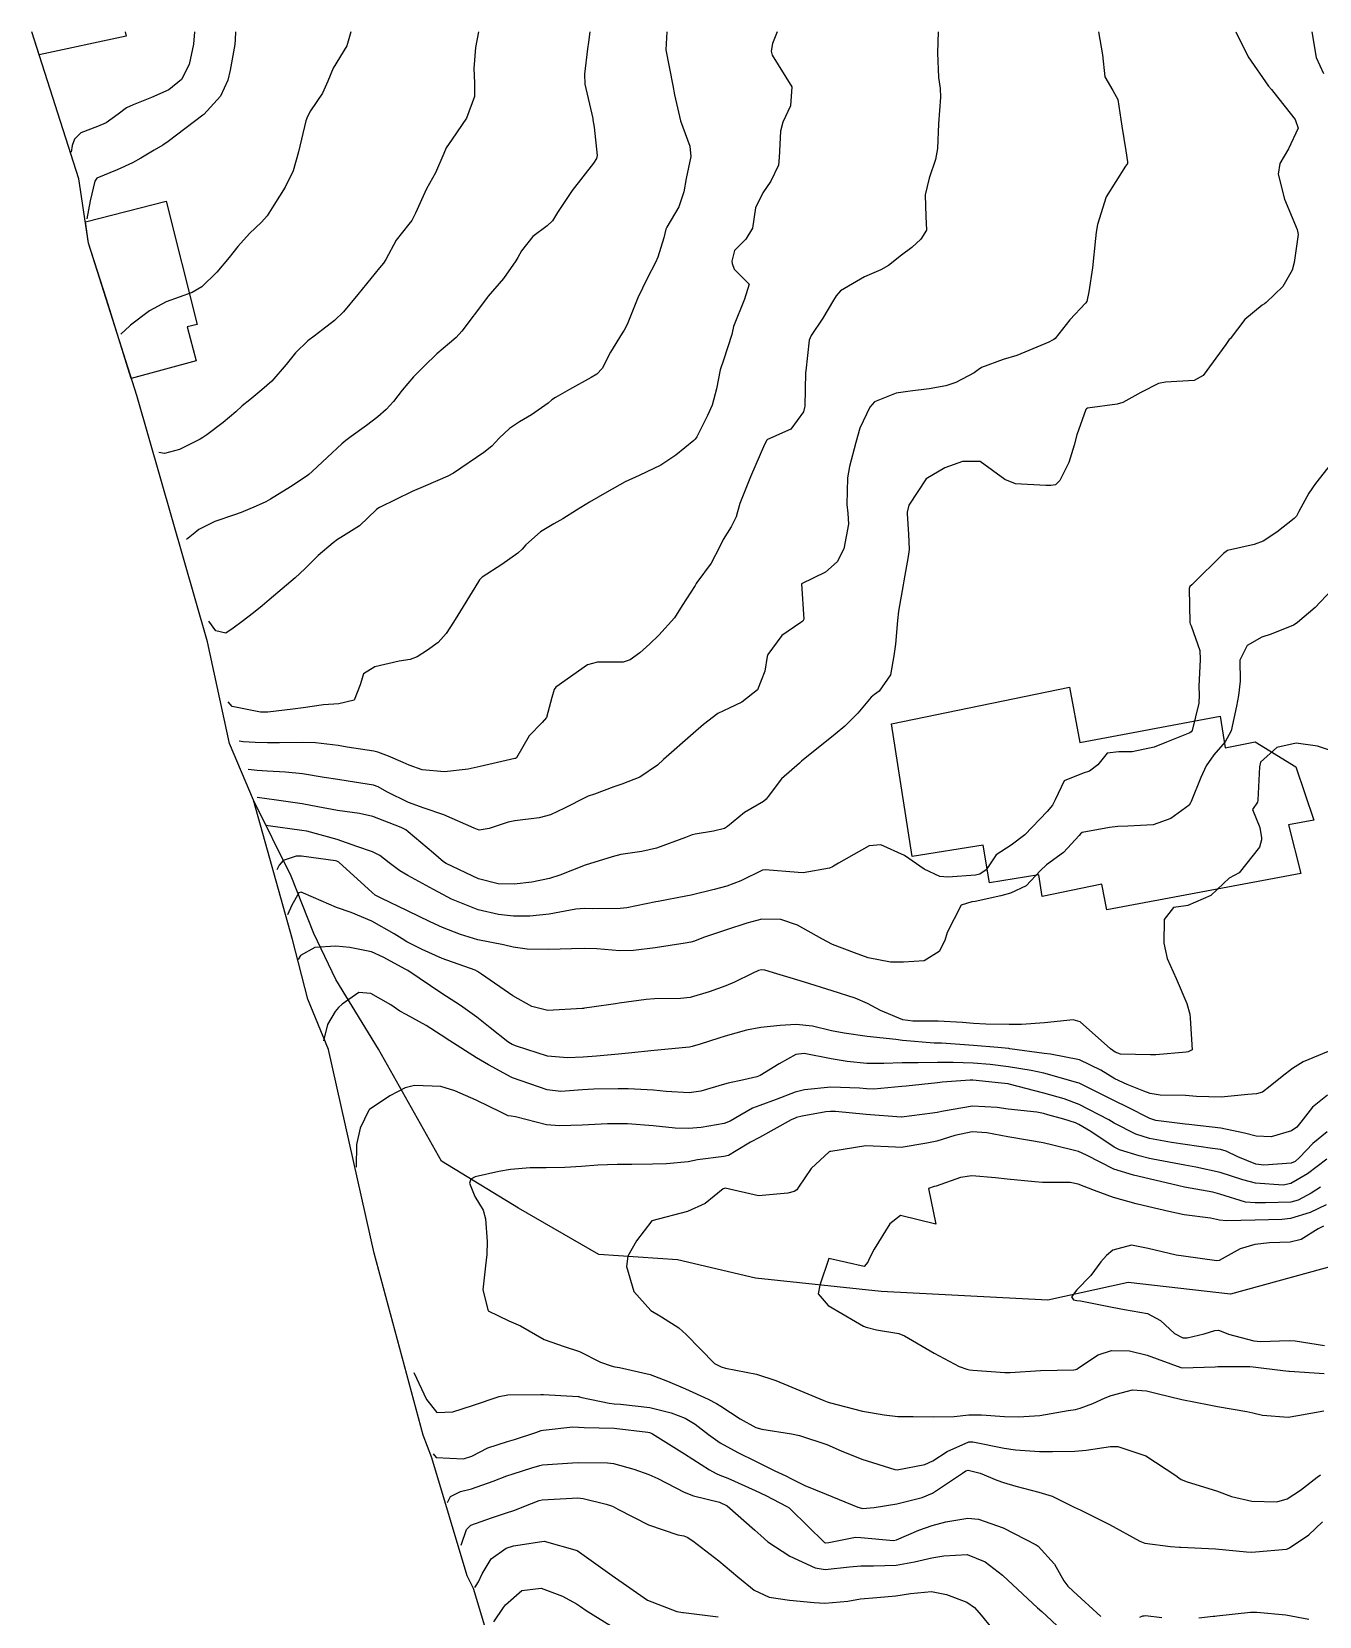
# Model space of a CAD drawing. Header units: metres. Extents: x 298520 to 308411, y 7433745 to 7450750.
# Drawn here: x 298520 to 298592.6, y 7450660.7 to 7450750 of the extents above; entities that cross this region are included whole.
import ezdxf

# ---------------------------------------------------------------- set-up
doc = ezdxf.new("R2010")
doc.units = ezdxf.units.M
doc.header["$LTSCALE"] = 10
for name, color, linetype in [('Area', 45, 'Continuous'), ('Curvas de Nivel 1m', 11, 'Continuous'), ('Curvas de Nivel 5m', 15, 'Continuous'), ('Edificações', 30, 'Continuous'), ('Hidrografia', 140, 'Continuous')]:
    doc.layers.add(name, color=color, linetype=linetype)

msp = doc.modelspace()

# ---------------------------------------------------------------- linework, layer by layer
at = {"layer": 'Area'}
msp.add_polyline3d([(298547.3, 7450654.275, 737.722), (298544.91, 7450662.225, 749.571), (298544.553, 7450662.939, 750.951), (298542.565, 7450669.585, 749.541), (298542.068, 7450670.862, 740.631), (298539.318, 7450681.123, 740.952), (298536.729, 7450692.598, 741.462), (298535.576, 7450695.427, 744.882), (298534.715, 7450698.8, 747.072), (298532.5, 7450706.646, 749.781), (298531.153, 7450709.833, 749.201), (298529.907, 7450715.576, 742.162), (298525.921, 7450729.45, 746.302), (298523.212, 7450738.041, 745.862), (298522.651, 7450741.664, 742.732), (298520.001, 7450749.95, 747.326)], dxfattribs=at)
at = {"layer": 'Curvas de Nivel 1m', "flags": 128}
for points, elevation in [([(298529.182, 7450749.95), (298529.116, 7450749.25), (298528.889, 7450748.11), (298528.453, 7450747.259), (298527.727, 7450746.679), (298526.765, 7450746.237), (298525.718, 7450745.834), (298525.345, 7450745.666), (298524.878, 7450745.298), (298524.198, 7450744.815), (298523.706, 7450744.616), (298522.769, 7450744.257), (298522.411, 7450743.898), (298522.292, 7450743.53), (298522.223, 7450743.16)], 744), ([(298531.495, 7450749.95), (298531.474, 7450749.515), (298531.446, 7450749.223), (298531.185, 7450747.782), (298531.058, 7450747.227), (298530.644, 7450746.311), (298529.713, 7450745.284), (298529.659, 7450745.241), (298527.698, 7450743.754), (298527.405, 7450743.564), (298526.9, 7450743.278), (298526.152, 7450742.819), (298525.682, 7450742.565), (298524.816, 7450742.159), (298523.669, 7450741.7), (298523.557, 7450741.529), (298523.291, 7450740.41), (298523.113, 7450739.41)], 743), ([(298537.989, 7450749.95), (298537.763, 7450749.15), (298537.004, 7450747.897), (298536.706, 7450747.16), (298536.396, 7450746.493), (298535.716, 7450745.483), (298535.548, 7450745.172), (298535.458, 7450744.921), (298535.039, 7450743.18), (298534.745, 7450742.116), (298534.286, 7450741.191), (298533.653, 7450740.174), (298533.281, 7450739.569), (298532.964, 7450739.207), (298532.278, 7450738.569), (298531.622, 7450737.848), (298531.348, 7450737.491), (298531.135, 7450737.225), (298530.439, 7450736.398), (298529.596, 7450735.569), (298529.042, 7450735.248), (298527.587, 7450734.725), (298526.638, 7450734.224), (298525.574, 7450733.415), (298525.53, 7450733.379), (298525.033, 7450732.9)], 742), ([(298545.199, 7450749.95), (298545.033, 7450749.061), (298544.933, 7450747.874), (298544.974, 7450747.061), (298544.967, 7450746.304), (298544.519, 7450745.068), (298543.701, 7450743.896), (298543.375, 7450743.404), (298543.238, 7450743.085), (298542.764, 7450742.002), (298542.264, 7450741.094), (298542.071, 7450740.684), (298541.649, 7450739.718), (298541.429, 7450739.318), (298541.258, 7450739.104), (298540.546, 7450738.194), (298539.973, 7450737.116), (298539.831, 7450736.897), (298539.608, 7450736.64), (298538.397, 7450735.138), (298537.583, 7450734.156), (298537.067, 7450733.666), (298536.412, 7450733.162), (298535.933, 7450732.801), (298535.563, 7450732.522), (298534.876, 7450731.857), (298534.346, 7450731.188), (298533.534, 7450730.26), (298532.974, 7450729.76), (298532.292, 7450729.212), (298531.876, 7450728.859), (298531.516, 7450728.532), (298530.806, 7450727.931), (298529.886, 7450727.236), (298529.658, 7450727.081), (298529.499, 7450726.987), (298528.339, 7450726.408), (298527.487, 7450726.188), (298527.163, 7450726.23)], 741), ([(298555.803, 7450749.95), (298555.763, 7450748.93), (298556.156, 7450746.926), (298556.251, 7450746.401), (298556.585, 7450744.921), (298557.103, 7450743.505), (298557.169, 7450742.915), (298556.905, 7450741.683), (298556.77, 7450740.919), (298556.493, 7450740.083), (298555.803, 7450738.928), (298555.753, 7450738.817), (298555.634, 7450738.339), (298555.307, 7450737.246), (298555.178, 7450736.937), (298554.694, 7450736.034), (298554.18, 7450734.951), (298553.578, 7450733.458), (298553.407, 7450733.129), (298553.289, 7450732.963), (298552.633, 7450731.893), (298552.173, 7450730.974), (298551.865, 7450730.652), (298551.538, 7450730.457), (298550.326, 7450729.794), (298549.526, 7450729.345), (298549.336, 7450729.2), (298549.117, 7450729.014), (298548.174, 7450728.362), (298547.507, 7450727.962), (298546.95, 7450727.587), (298546.363, 7450727.041), (298545.938, 7450726.595), (298545.485, 7450726.229), (298543.783, 7450725.075), (298543.471, 7450724.908), (298542.196, 7450724.363), (298541.462, 7450724.03), (298539.613, 7450723.128), (298539.509, 7450723.073), (298539.451, 7450723.022), (298538.478, 7450722.099), (298537.427, 7450721.439), (298537.25, 7450721.328), (298537.007, 7450721.154), (298536.15, 7450720.428), (298535.408, 7450719.69), (298534.856, 7450719.178), (298533.39, 7450717.931), (298532.995, 7450717.596), (298532.502, 7450717.209), (298531.87, 7450716.72), (298531.37, 7450716.344), (298530.945, 7450716.06), (298530.385, 7450716.178), (298529.993, 7450716.73)], 739), ([(298562.037, 7450749.95), (298561.767, 7450749.286), (298561.699, 7450748.861), (298561.759, 7450748.626), (298562.855, 7450746.849), (298562.791, 7450745.781), (298562.355, 7450744.854), (298562.221, 7450744.339), (298562.153, 7450742.855), (298562.105, 7450742.429), (298561.67, 7450741.523), (298561.229, 7450740.867), (298560.801, 7450740.02), (298560.643, 7450738.875), (298560.26, 7450738.255), (298559.624, 7450737.614), (298559.485, 7450737.021), (298559.488, 7450736.891), (298559.61, 7450736.572), (298560.45, 7450735.726), (298560.194, 7450734.881), (298559.577, 7450733.332), (298559.488, 7450732.977), (298559.469, 7450732.891), (298559.012, 7450731.434), (298558.826, 7450730.897), (298558.603, 7450729.828), (298558.368, 7450728.902), (298558.101, 7450728.317), (298557.496, 7450727.115), (298557.416, 7450726.989), (298557.335, 7450726.912), (298556.315, 7450726.092), (298555.479, 7450725.514), (298554.252, 7450724.948), (298553.469, 7450724.59), (298552.433, 7450724), (298551.457, 7450723.438), (298550.711, 7450722.991), (298549.946, 7450722.502), (298549.441, 7450722.223), (298548.68, 7450721.771), (298547.854, 7450721.026), (298547.653, 7450720.796), (298547.418, 7450720.565), (298546.517, 7450719.934), (298545.404, 7450719.205), (298545.244, 7450719.052), (298544.98, 7450718.638), (298544.031, 7450717.07), (298543.781, 7450716.67), (298543.367, 7450716.029), (298542.923, 7450715.521), (298542.32, 7450715.09), (298541.728, 7450714.718), (298541.348, 7450714.568), (298540.711, 7450714.474), (298539.343, 7450714.159), (298538.712, 7450713.763), (298538.517, 7450713.138), (298538.186, 7450712.276), (298537.317, 7450712.079), (298536.459, 7450712.015), (298535.313, 7450711.857), (298534.716, 7450711.775), (298533.309, 7450711.604), (298532.909, 7450711.604), (298531.314, 7450711.927), (298531.073, 7450712.18)], 738), ([(298571.107, 7450749.95), (298571.077, 7450748.75), (298571.129, 7450747.363), (298571.223, 7450746.748), (298571.244, 7450746.263), (298571.13, 7450744.749), (298571.07, 7450743.372), (298570.964, 7450742.751), (298570.605, 7450741.689), (298570.377, 7450740.759), (298570.419, 7450739.527), (298570.442, 7450738.758), (298570.134, 7450738.264), (298569.628, 7450737.798), (298569.038, 7450737.36), (298568.306, 7450736.783), (298567.873, 7450736.525), (298567.609, 7450736.417), (298566.948, 7450736.141), (298565.598, 7450735.354), (298565.351, 7450735.067), (298565.212, 7450734.824), (298564.608, 7450733.799), (298563.945, 7450732.836), (298563.833, 7450732.573), (298563.639, 7450730.839), (298563.63, 7450730.751), (298563.588, 7450728.839), (298563.582, 7450728.78), (298563.518, 7450728.526), (298562.805, 7450727.545), (298561.494, 7450726.963), (298561.438, 7450726.917), (298561.404, 7450726.861), (298561.323, 7450726.694), (298560.523, 7450724.874), (298559.936, 7450723.361), (298559.803, 7450722.885), (298559.723, 7450722.612), (298559.44, 7450722.041), (298558.995, 7450721.329), (298558.781, 7450720.896), (298558.317, 7450719.998), (298557.499, 7450718.909), (298557.463, 7450718.848), (298557.4, 7450718.749), (298556.682, 7450717.622), (298556.237, 7450716.927), (298555.363, 7450715.945), (298554.846, 7450715.458), (298554.297, 7450714.951), (298553.75, 7450714.555), (298553.347, 7450714.417), (298551.901, 7450714.42), (298551.346, 7450714.278), (298549.548, 7450713.007), (298549.461, 7450712.878), (298549.324, 7450712.422), (298549.018, 7450711.302), (298548.791, 7450711.015), (298548.053, 7450710.265), (298547.327, 7450709.03), (298547.306, 7450709.006), (298547.283, 7450708.996), (298547.244, 7450708.992), (298545.278, 7450708.541), (298544.612, 7450708.396), (298543.275, 7450708.239), (298542.022, 7450708.346), (298541.278, 7450708.618), (298540.945, 7450708.771), (298540.118, 7450709.117), (298539.517, 7450709.358), (298539.286, 7450709.409), (298537.783, 7450709.64), (298537.289, 7450709.722), (298535.998, 7450709.871), (298535.29, 7450709.892), (298533.978, 7450709.878), (298533.29, 7450709.87), (298532.606, 7450709.89), (298531.927, 7450709.94), (298531.703, 7450709.97)], 737), ([(298580.157, 7450749.95), (298580.369, 7450748.641), (298580.51, 7450747.408), (298580.955, 7450746.632), (298581.239, 7450746.138), (298581.459, 7450744.624), (298581.692, 7450743.243), (298581.784, 7450742.619), (298581.779, 7450742.522), (298581.68, 7450742.367), (298580.586, 7450740.636), (298580.089, 7450739.085), (298580.018, 7450738.644), (298579.978, 7450738.305), (298579.816, 7450736.647), (298579.599, 7450735.284), (298579.494, 7450734.751), (298579.423, 7450734.652), (298578.527, 7450733.712), (298577.699, 7450732.669), (298577.629, 7450732.603), (298577.562, 7450732.559), (298577.346, 7450732.458), (298575.553, 7450731.712), (298574.78, 7450731.478), (298573.546, 7450731.018), (298573.371, 7450730.896), (298573.138, 7450730.724), (298572.097, 7450730.175), (298571.536, 7450730.002), (298570.601, 7450729.822), (298569.532, 7450729.686), (298568.737, 7450729.571), (298567.526, 7450729.084), (298567.25, 7450728.794), (298566.693, 7450727.614), (298566.473, 7450726.805), (298566.113, 7450725.444), (298565.988, 7450724.812), (298565.958, 7450723.313), (298566.016, 7450722.812), (298566.055, 7450722.2), (298565.787, 7450720.815), (298565.415, 7450720.074), (298564.752, 7450719.484), (298563.403, 7450718.84), (298563.526, 7450716.838), (298563.479, 7450716.732), (298563.371, 7450716.663), (298562.298, 7450715.916), (298561.502, 7450714.859), (298561.464, 7450714.747), (298561.344, 7450713.922), (298560.915, 7450712.866), (298560.044, 7450712.158), (298559.317, 7450711.836), (298558.68, 7450711.529), (298557.885, 7450710.904), (298557.298, 7450710.402), (298555.626, 7450708.935), (298555.28, 7450708.619), (298554.286, 7450707.937), (298553.269, 7450707.543), (298552.831, 7450707.4), (298551.73, 7450706.975), (298551.378, 7450706.862), (298551.26, 7450706.816), (298550.05, 7450706.198), (298549.245, 7450705.818), (298548.61, 7450705.648), (298547.24, 7450705.484), (298546.869, 7450705.405), (298545.798, 7450705.052), (298545.232, 7450704.959), (298544.943, 7450705.063), (298543.244, 7450705.825), (298542.139, 7450706.202), (298541.254, 7450706.522), (298540.024, 7450707.119), (298539.535, 7450707.395), (298539.267, 7450707.492), (298537.846, 7450707.722), (298537.27, 7450707.808), (298536.501, 7450707.927), (298535.272, 7450708.126), (298534.312, 7450708.223), (298533.274, 7450708.27), (298532.722, 7450708.309), (298532.213, 7450708.38)], 736), ([(298592.168, 7450749.95), (298592.412, 7450748.493), (298592.839, 7450747.589)], 734), ([(298593.487, 7450725.902), (298592.389, 7450724.496), (298592.015, 7450723.951), (298591.449, 7450722.912), (298591.309, 7450722.648), (298591.176, 7450722.513), (298590.207, 7450721.75), (298589.43, 7450721.232), (298588.92, 7450721.043), (298587.424, 7450720.706), (298587.192, 7450720.553), (298585.405, 7450718.776), (298585.305, 7450718.68), (298585.256, 7450718.581), (298585.292, 7450716.663), (298585.319, 7450716.581), (298585.372, 7450716.477), (298585.868, 7450715.082), (298585.885, 7450714.572), (298585.81, 7450713.045), (298585.823, 7450712.575), (298585.796, 7450712.106), (298585.426, 7450710.579), (298585.382, 7450710.5), (298585.301, 7450710.433), (298583.979, 7450709.911), (298583.293, 7450709.625), (298582.049, 7450709.377), (298581.29, 7450709.375), (298580.642, 7450709.284), (298580.11, 7450708.642), (298579.65, 7450708.273), (298579.276, 7450708.173), (298578.205, 7450707.725), (298577.7, 7450706.666), (298577.554, 7450706.363), (298577.246, 7450706.006), (298575.999, 7450704.689), (298575.227, 7450704.103), (298574.375, 7450703.555), (298573.82, 7450702.714), (298573.459, 7450702.467), (298573.208, 7450702.414), (298571.653, 7450702.297), (298571.207, 7450702.344), (298570.323, 7450702.759), (298569.22, 7450703.524), (298567.884, 7450704.126), (298567.226, 7450704.08), (298565.486, 7450703.086), (298565.214, 7450702.923), (298565.147, 7450702.887), (298564.986, 7450702.822), (298563.501, 7450702.544), (298563.209, 7450702.56), (298561.353, 7450702.726), (298561.21, 7450702.695), (298559.976, 7450702.107), (298559.197, 7450701.803), (298558.478, 7450701.612), (298557.189, 7450701.299), (298556.874, 7450701.228), (298555.323, 7450700.938), (298555.183, 7450700.913), (298553.554, 7450700.582), (298553.179, 7450700.535), (298551.635, 7450700.518), (298551.178, 7450700.533), (298550.684, 7450700.494), (298549.175, 7450700.23), (298548.083, 7450700.112), (298547.174, 7450700.113), (298546.328, 7450700.196), (298545.177, 7450700.466), (298543.669, 7450701.075), (298543.187, 7450701.326), (298542.66, 7450701.616), (298541.206, 7450702.398), (298540.765, 7450702.663), (298540.165, 7450703.116), (298539.628, 7450703.534), (298539.219, 7450703.738), (298538.326, 7450704.035), (298537.226, 7450704.422), (298535.506, 7450704.891), (298535.231, 7450704.937), (298533.333, 7450705.198), (298533.233, 7450705.217), (298533.223, 7450705.22)], 734), ([(298593.285, 7450718.482), (298592.373, 7450717.51), (298591.375, 7450716.653), (298591.293, 7450716.592), (298591.15, 7450716.512), (298589.889, 7450716.004), (298589.366, 7450715.823), (298588.535, 7450715.364), (298588.11, 7450714.542), (298588.144, 7450713.351), (298588.049, 7450712.549), (298587.927, 7450711.947), (298587.637, 7450710.555), (298587.297, 7450709.926), (298586.657, 7450709.199), (298586.221, 7450708.571), (298585.916, 7450707.931), (298585.374, 7450706.579), (298585.337, 7450706.494), (298585.251, 7450706.354), (298584.228, 7450705.605), (298583.239, 7450705.247), (298581.794, 7450705.177), (298581.238, 7450705.166), (298580.769, 7450705.103), (298579.235, 7450704.822), (298579.138, 7450704.747), (298579.062, 7450704.652), (298578.18, 7450703.703), (298577.216, 7450703.009), (298576.876, 7450702.675), (298576.071, 7450701.816), (298575.194, 7450701.407), (298574.637, 7450701.26), (298573.186, 7450700.94), (298572.999, 7450700.909), (298572.402, 7450700.732), (298571.618, 7450699.194), (298571.482, 7450698.745), (298571.157, 7450698.115), (298570.324, 7450697.586), (298569.15, 7450697.507), (298568.418, 7450697.51), (298567.153, 7450697.766), (298566.396, 7450698.042), (298565.16, 7450698.519), (298564.548, 7450698.826), (298563.171, 7450699.61), (298562.24, 7450699.92), (298561.174, 7450699.938), (298560.329, 7450699.721), (298559.167, 7450699.334), (298558.831, 7450699.229), (298557.873, 7450698.903), (298557.37, 7450698.699), (298557.16, 7450698.64), (298556.838, 7450698.593), (298555.157, 7450698.332), (298553.937, 7450698.17), (298553.155, 7450698.163), (298551.869, 7450698.26), (298551.156, 7450698.284), (298550.434, 7450698.27), (298549.155, 7450698.224), (298547.935, 7450698.243), (298547.156, 7450698.367), (298546.604, 7450698.484), (298545.16, 7450698.782), (298544.184, 7450699.07), (298543.167, 7450699.474), (298542.469, 7450699.792), (298541.183, 7450700.416), (298539.7, 7450701.122), (298539.367, 7450701.3), (298539.196, 7450701.433), (298537.319, 7450703.149), (298537.213, 7450703.207), (298537.133, 7450703.232), (298535.216, 7450703.48), (298534.905, 7450703.485), (298534.182, 7450703.248), (298533.946, 7450702.973), (298533.823, 7450702.71)], 733), ([(298593.292, 7450709.429), (298592.494, 7450709.691), (298591.296, 7450709.85), (298590.198, 7450709.616), (298589.286, 7450708.794), (298589.218, 7450708.531), (298589.138, 7450706.649), (298589.115, 7450706.532), (298588.832, 7450706.119), (298589.239, 7450705.102), (298589.34, 7450704.529), (298589.344, 7450704.416), (298589.228, 7450703.997), (298588.07, 7450702.547), (298587.521, 7450702.242), (298587.204, 7450701.944), (298586.489, 7450701.272), (298585.185, 7450700.706), (298585.077, 7450700.689), (298584.386, 7450700.588), (298583.845, 7450699.925), (298583.83, 7450698.593), (298584.028, 7450697.717), (298584.523, 7450696.586), (298585.122, 7450695.193), (298585.293, 7450694.578), (298585.324, 7450694.364), (298585.431, 7450692.577), (298585.206, 7450692.464), (298585.091, 7450692.449), (298583.383, 7450692.302), (298583.088, 7450692.287), (298581.381, 7450692.333), (298581.09, 7450692.438), (298580.82, 7450692.633), (298579.108, 7450694.149), (298578.728, 7450694.274), (298577.107, 7450694.089), (298575.805, 7450693.994), (298575.106, 7450694), (298573.797, 7450694.022), (298573.106, 7450694.052), (298572.485, 7450694.107), (298571.107, 7450694.191), (298569.686, 7450694.186), (298569.108, 7450694.269), (298567.852, 7450694.783), (298567.119, 7450695.184), (298566.428, 7450695.496), (298565.129, 7450695.897), (298563.579, 7450696.393), (298563.138, 7450696.527), (298562.02, 7450696.857), (298561.342, 7450697.065), (298561.145, 7450697.092), (298560.971, 7450697.046), (298560.625, 7450696.875), (298559.628, 7450696.392), (298559.132, 7450696.186), (298558.189, 7450695.838), (298557.122, 7450695.524), (298556.573, 7450695.467), (298555.121, 7450695.457), (298554.644, 7450695.421), (298553.116, 7450695.198), (298552.911, 7450695.168), (298551.578, 7450694.975), (298551.171, 7450694.921), (298551.112, 7450694.91), (298551.032, 7450694.901), (298549.111, 7450694.801), (298548.2, 7450695.019), (298547.122, 7450695.62), (298545.365, 7450696.831), (298545.142, 7450696.994), (298545.011, 7450697.061), (298543.149, 7450697.73), (298542.012, 7450698.233), (298541.159, 7450698.667), (298540.884, 7450698.828), (298540.434, 7450699.111), (298539.173, 7450699.823), (298538.014, 7450700.308), (298537.185, 7450700.592), (298535.882, 7450701.163), (298535.196, 7450701.461), (298535.072, 7450701.42), (298534.666, 7450700.722), (298534.423, 7450700.19)], 732), ([(298593.093, 7450692.49), (298591.687, 7450691.901), (298591.078, 7450691.521), (298590.505, 7450691.082), (298589.832, 7450690.522), (298589.398, 7450690.188), (298589.059, 7450690.089), (298588.576, 7450690.055), (298587.056, 7450689.907), (298585.683, 7450689.947), (298585.057, 7450689.994), (298583.631, 7450690.021), (298583.058, 7450690.119), (298582.703, 7450690.249), (298581.761, 7450690.62), (298581.068, 7450690.945), (298580.282, 7450691.431), (298579.083, 7450692.016), (298577.437, 7450692.325), (298577.088, 7450692.364), (298575.151, 7450692.64), (298575.092, 7450692.648), (298574.465, 7450692.706), (298573.094, 7450692.825), (298571.289, 7450692.942), (298571.095, 7450692.949), (298570.89, 7450692.957), (298569.096, 7450693.104), (298568.721, 7450693.149), (298567.098, 7450693.319), (298565.804, 7450693.514), (298565.101, 7450693.655), (298564.029, 7450693.906), (298563.105, 7450694.012), (298562.201, 7450693.951), (298561.103, 7450693.832), (298560.299, 7450693.68), (298559.097, 7450693.342), (298558.751, 7450693.239), (298557.686, 7450692.904), (298557.239, 7450692.76), (298557.091, 7450692.728), (298556.891, 7450692.713), (298555.089, 7450692.542), (298553.653, 7450692.389), (298553.087, 7450692.335), (298551.84, 7450692.218), (298551.085, 7450692.157), (298550.207, 7450692.116), (298549.085, 7450692.219), (298547.336, 7450692.782), (298547.091, 7450692.883), (298546.994, 7450692.934), (298546.844, 7450693.034), (298545.86, 7450693.808), (298545.106, 7450694.409), (298544.172, 7450695.069), (298543.123, 7450695.744), (298541.205, 7450697.037), (298541.143, 7450697.077), (298541.105, 7450697.101), (298539.82, 7450697.79), (298539.153, 7450698.097), (298537.946, 7450698.351), (298537.156, 7450698.412), (298535.971, 7450698.346), (298535.15, 7450697.887), (298535.023, 7450697.67)], 731), ([(298593.038, 7450687.954), (298592.234, 7450687.295), (298591.489, 7450686.505), (298591.242, 7450686.286), (298591.018, 7450686.193), (298589.468, 7450686.073), (298589.017, 7450686.135), (298587.998, 7450686.545), (298587.341, 7450686.87), (298587.027, 7450686.96), (298586.575, 7450687.017), (298585.03, 7450687.24), (298584.267, 7450687.352), (298583.033, 7450687.571), (298582.246, 7450687.823), (298581.041, 7450688.449), (298580.731, 7450688.633), (298579.051, 7450689.496), (298578.204, 7450689.812), (298577.058, 7450690.142), (298575.112, 7450690.65), (298575.062, 7450690.657), (298574.686, 7450690.704), (298573.065, 7450690.861), (298572.92, 7450690.867), (298571.337, 7450690.746), (298571.063, 7450690.72), (298569.301, 7450690.527), (298569.06, 7450690.5), (298567.477, 7450690.367), (298567.059, 7450690.372), (298566.675, 7450690.412), (298565.06, 7450690.481), (298563.571, 7450690.322), (298563.056, 7450690.185), (298561.969, 7450689.773), (298561.049, 7450689.445), (298560.635, 7450689.286), (298559.925, 7450688.881), (298559.374, 7450688.552), (298559.038, 7450688.428), (298557.741, 7450688.198), (298557.035, 7450688.137), (298556.273, 7450688.159), (298555.036, 7450688.291), (298553.591, 7450688.4), (298553.037, 7450688.413), (298552.467, 7450688.399), (298551.036, 7450688.339), (298549.751, 7450688.287), (298549.036, 7450688.354), (298547.271, 7450688.797), (298547.041, 7450688.837), (298546.871, 7450688.862), (298546.495, 7450689.038), (298545.053, 7450689.735), (298543.868, 7450690.265), (298543.064, 7450690.508), (298541.588, 7450690.572), (298541.063, 7450690.436), (298540.193, 7450689.976), (298539.044, 7450689.22), (298539.006, 7450689.168), (298538.525, 7450688.156), (298538.32, 7450687.24), (298538.303, 7450685.97)], 729), ([(298593.022, 7450686.42), (298591.93, 7450685.58), (298591.001, 7450685.051), (298590.557, 7450684.956), (298589.001, 7450685.068), (298588.293, 7450685.251), (298587.01, 7450685.669), (298585.628, 7450685.96), (298585.015, 7450686.068), (298583.209, 7450686.409), (298583.021, 7450686.451), (298582.445, 7450686.609), (298581.34, 7450686.94), (298581.028, 7450687.09), (298579.711, 7450687.969), (298579.04, 7450688.376), (298578.847, 7450688.459), (298578.196, 7450688.663), (298577.286, 7450688.917), (298577.046, 7450688.982), (298576.671, 7450689.059), (298575.048, 7450689.239), (298574.426, 7450689.329), (298573.05, 7450689.4), (298571.418, 7450689.116), (298571.046, 7450689.038), (298570.79, 7450689.008), (298569.043, 7450688.79), (298569.025, 7450688.788), (298567.044, 7450688.931), (298565.327, 7450689.097), (298565.046, 7450689.109), (298564.785, 7450689.083), (298563.438, 7450688.836), (298563.121, 7450688.76), (298563.042, 7450688.73), (298562.826, 7450688.629), (298561.031, 7450687.635), (298560.535, 7450687.367), (298559.714, 7450686.883), (298559.286, 7450686.62), (298559.018, 7450686.57), (298557.546, 7450686.374), (298557.013, 7450686.269), (298555.785, 7450686.155), (298555.011, 7450686.127), (298553.842, 7450686.12), (298553.01, 7450686.122), (298551.919, 7450686.067), (298551.008, 7450686.001), (298550.063, 7450685.944), (298549.007, 7450685.929), (298548.107, 7450685.918), (298547.005, 7450685.827), (298546.331, 7450685.713), (298544.998, 7450685.41), (298544.763, 7450685.296), (298544.685, 7450685.063), (298544.985, 7450684.309), (298545.459, 7450683.534), (298545.586, 7450683.051), (298545.684, 7450681.773), (298545.656, 7450681.049), (298545.584, 7450680.409), (298545.431, 7450679.052), (298545.735, 7450677.871), (298546.906, 7450677.298), (298547.562, 7450677.023), (298548.892, 7450676.256), (298550.029, 7450675.855), (298550.882, 7450675.578), (298552.064, 7450674.972), (298552.673, 7450674.765), (298552.871, 7450674.721), (298553.15, 7450674.678), (298554.866, 7450674.277), (298555.845, 7450673.908), (298556.859, 7450673.47), (298558.145, 7450672.897), (298558.608, 7450672.652), (298558.849, 7450672.493), (298559.942, 7450671.779), (298560.837, 7450671.289), (298561.161, 7450671.19), (298562.834, 7450670.938), (298563.285, 7450670.835), (298564.826, 7450670.327), (298565.647, 7450669.985), (298566.813, 7450669.504), (298568.659, 7450668.918), (298568.805, 7450668.91), (298570.354, 7450669.211), (298570.813, 7450669.424), (298571.61, 7450669.95), (298572.829, 7450670.478), (298573.063, 7450670.485), (298574.824, 7450670.126), (298575.477, 7450670.039), (298576.822, 7450669.949), (298577.558, 7450669.933), (298578.823, 7450669.964), (298579.451, 7450670.016), (298580.827, 7450670.215), (298581.232, 7450670.221), (298582.819, 7450669.697), (298584.514, 7450668.584), (298584.67, 7450668.45), (298584.801, 7450668.364), (298585.141, 7450668.235), (298586.795, 7450667.719), (298587.656, 7450667.411), (298588.789, 7450667.149), (298590.195, 7450667.11), (298590.791, 7450667.272), (298591.531, 7450667.768), (298592.472, 7450668.493), (298592.662, 7450668.634)], 728), ([(298592.66, 7450684.832), (298592.141, 7450684.499), (298591.397, 7450684.098), (298590.988, 7450683.993), (298589.556, 7450683.956), (298588.987, 7450683.945), (298588.44, 7450683.991), (298586.992, 7450684.451), (298586.588, 7450684.564), (298584.997, 7450684.841), (298584.676, 7450684.905), (298583.003, 7450685.302), (298582.115, 7450685.505), (298581.011, 7450685.845), (298579.472, 7450686.646), (298579.025, 7450686.851), (298577.566, 7450687.21), (298577.029, 7450687.329), (298576.256, 7450687.462), (298575.033, 7450687.666), (298573.85, 7450687.897), (298573.035, 7450687.947), (298572.041, 7450687.743), (298571.03, 7450687.438), (298570.475, 7450687.309), (298569.026, 7450687.08), (298568.711, 7450687.088), (298567.027, 7450687.174), (298565.055, 7450686.851), (298565.023, 7450686.843), (298565.004, 7450686.84), (298564.967, 7450686.821), (298563.943, 7450685.897), (298563.243, 7450684.837), (298563.138, 7450684.692), (298562.99, 7450684.594), (298562.642, 7450684.498), (298560.988, 7450684.355), (298559.108, 7450684.772), (298558.992, 7450684.751), (298557.973, 7450683.911), (298556.979, 7450683.472), (298554.973, 7450682.94), (298554.099, 7450681.812), (298553.618, 7450680.953), (298553.528, 7450680.371), (298553.954, 7450678.95), (298554.912, 7450677.886), (298555.504, 7450677.526), (298556.494, 7450676.916), (298556.897, 7450676.539), (298558.495, 7450674.894), (298558.871, 7450674.708), (298559.116, 7450674.642), (298560.867, 7450674.301), (298561.957, 7450673.947), (298562.86, 7450673.57), (298564.656, 7450672.822), (298564.852, 7450672.746), (298564.96, 7450672.711), (298566.847, 7450672.216), (298568.062, 7450671.998), (298568.844, 7450671.905), (298569.693, 7450671.913), (298570.844, 7450671.898), (298572.018, 7450671.906), (298572.846, 7450671.998), (298573.551, 7450672.008), (298574.845, 7450671.911), (298575.647, 7450671.89), (298576.846, 7450671.964), (298578.435, 7450672.242), (298578.85, 7450672.313), (298579.122, 7450672.375), (298579.824, 7450672.64), (298580.53, 7450672.959), (298580.858, 7450673.105), (298582.071, 7450673.408), (298582.86, 7450673.356), (298583.458, 7450673.2), (298584.856, 7450672.87), (298586.395, 7450672.565), (298586.852, 7450672.471), (298588.516, 7450672.202), (298588.849, 7450672.121), (298589.388, 7450671.982), (298590.843, 7450671.882), (298591.378, 7450671.972), (298592.849, 7450672.232)], 727), ([(298592.986, 7450683.844), (298592.08, 7450683.401), (298590.978, 7450683.066), (298590.478, 7450683.015), (298588.977, 7450682.984), (298587.359, 7450682.937), (298586.977, 7450682.983), (298586.46, 7450683.083), (298584.98, 7450683.285), (298584.11, 7450683.46), (298582.984, 7450683.723), (298582.278, 7450683.902), (298580.989, 7450684.251), (298579.921, 7450684.641), (298578.998, 7450685.008), (298578.556, 7450685.101), (298576.999, 7450685.105), (298576.556, 7450685.128), (298575.002, 7450685.283), (298574.346, 7450685.363), (298573.004, 7450685.475), (298572.36, 7450685.372), (298570.995, 7450684.9), (298570.875, 7450684.87), (298570.556, 7450684.754), (298570.973, 7450682.75), (298568.978, 7450683.238), (298568.376, 7450682.779), (298567.504, 7450681.337), (298567.22, 7450680.796), (298567.141, 7450680.606), (298566.946, 7450680.364), (298564.953, 7450680.82), (298564.445, 7450679.31), (298564.352, 7450678.826), (298564.916, 7450678.169), (298566.452, 7450677.26), (298566.905, 7450677.008), (298567.045, 7450676.939), (298567.629, 7450676.789), (298568.9, 7450676.581), (298569.205, 7450676.461), (298570.884, 7450675.475), (298572.298, 7450674.729), (298572.724, 7450674.575), (298572.871, 7450674.544), (298573.066, 7450674.524), (298574.87, 7450674.4), (298575.167, 7450674.4), (298576.871, 7450674.498), (298578.758, 7450674.538), (298578.872, 7450674.56), (298578.933, 7450674.589), (298579.02, 7450674.649), (298580.134, 7450675.387), (298580.888, 7450675.626), (298581.9, 7450675.608), (298582.884, 7450675.374), (298584.79, 7450674.665), (298584.874, 7450674.651), (298586.719, 7450674.718), (298586.875, 7450674.725), (298588.676, 7450674.733), (298588.876, 7450674.717), (298590.54, 7450674.513), (298590.873, 7450674.47), (298590.916, 7450674.466), (298592.871, 7450674.344)], 726), ([(298541.543, 7450674.4), (298542.256, 7450672.88), (298542.843, 7450672.133), (298543.743, 7450672.172), (298544.848, 7450672.532), (298546.356, 7450673.037), (298546.854, 7450673.135), (298548.708, 7450673.158), (298548.854, 7450673.15), (298550.808, 7450673.036), (298550.853, 7450673.031), (298550.887, 7450673.023), (298551.018, 7450672.988), (298552.551, 7450672.665), (298552.85, 7450672.629), (298553.199, 7450672.607), (298554.848, 7450672.427), (298556.051, 7450672.128), (298556.842, 7450671.811), (298557.417, 7450671.489), (298558.168, 7450670.9), (298558.826, 7450670.428), (298559.814, 7450669.884), (298560.811, 7450669.388), (298561.909, 7450668.853), (298562.518, 7450668.562), (298562.799, 7450668.422), (298563.596, 7450668.031), (298564.79, 7450667.538), (298566.585, 7450666.802), (298566.782, 7450666.74), (298566.85, 7450666.731), (298567.5, 7450666.789), (298568.785, 7450666.987), (298570.203, 7450667.341), (298570.791, 7450667.594), (298572.489, 7450668.725), (298572.669, 7450668.858), (298572.805, 7450668.887), (298573.469, 7450668.713), (298574.42, 7450668.327), (298574.798, 7450668.194), (298575.497, 7450667.992), (298576.793, 7450667.655), (298577.539, 7450667.417), (298578.785, 7450666.813), (298579.115, 7450666.647), (298580.771, 7450665.826), (298582.48, 7450664.89), (298582.756, 7450664.784), (298584.204, 7450664.588), (298584.715, 7450664.543), (298584.753, 7450664.546), (298584.783, 7450664.549), (298586.752, 7450664.451), (298588.495, 7450664.278), (298588.75, 7450664.27), (298588.994, 7450664.284), (298590.752, 7450664.433), (298590.81, 7450664.452), (298590.914, 7450664.508), (298592.014, 7450665.248), (298592.775, 7450665.972)], 729), ([(298543.453, 7450667.07), (298543.618, 7450667.408), (298544.173, 7450667.682), (298544.791, 7450667.834), (298546.021, 7450668.267), (298546.798, 7450668.561), (298547.148, 7450668.678), (298548.197, 7450669.016), (298548.66, 7450669.157), (298548.806, 7450669.187), (298550.493, 7450669.308), (298550.808, 7450669.319), (298552.471, 7450669.302), (298552.808, 7450669.268), (298553.952, 7450668.949), (298554.8, 7450668.648), (298555.308, 7450668.425), (298556.79, 7450667.65), (298557.318, 7450667.442), (298558.785, 7450667.078), (298559.212, 7450666.886), (298560.769, 7450665.511), (298561.102, 7450665.2), (298561.507, 7450664.859), (298562.751, 7450664.048), (298564.177, 7450663.39), (298564.738, 7450663.293), (298566.111, 7450663.434), (298566.74, 7450663.503), (298567.454, 7450663.503), (298568.741, 7450663.535), (298569.782, 7450663.72), (298570.745, 7450663.944), (298571.427, 7450664.062), (298572.747, 7450664.134), (298573.76, 7450663.732), (298574.736, 7450662.967), (298575.034, 7450662.697), (298576.717, 7450661.136), (298576.954, 7450660.915), (298577.217, 7450660.672), (298578.693, 7450659.298)], 731), ([(298544.213, 7450664.67), (298544.522, 7450665.553), (298544.77, 7450665.792), (298545.926, 7450666.194), (298546.777, 7450666.487), (298547.181, 7450666.624), (298548.183, 7450667.016), (298548.609, 7450667.188), (298548.785, 7450667.223), (298550.465, 7450667.314), (298550.786, 7450667.322), (298551.093, 7450667.293), (298552.398, 7450666.966), (298552.696, 7450666.875), (298552.782, 7450666.837), (298553.041, 7450666.696), (298554.772, 7450665.808), (298556.437, 7450665.252), (298556.766, 7450665.183), (298556.961, 7450665.113), (298557.283, 7450664.912), (298558.746, 7450663.782), (298559.808, 7450662.879), (298560.726, 7450662.129), (298561.589, 7450661.725), (298562.72, 7450661.565), (298564.11, 7450661.435), (298564.719, 7450661.396), (298566.014, 7450661.513), (298566.721, 7450661.631), (298567.651, 7450661.715), (298568.723, 7450661.8), (298569.54, 7450661.946), (298570.726, 7450662.048), (298571.586, 7450661.879), (298572.72, 7450661.451), (298573.152, 7450661.158), (298573.531, 7450660.718), (298574.692, 7450659.296)], 732), ([(298544.983, 7450662.27), (298545.06, 7450662.385), (298545.189, 7450662.592), (298545.405, 7450663.05), (298545.905, 7450663.883), (298546.755, 7450664.496), (298547.16, 7450664.622), (298548.761, 7450664.877), (298548.887, 7450664.883), (298550.754, 7450664.362), (298552.733, 7450662.96), (298554.719, 7450661.57), (298556.372, 7450660.923), (298556.712, 7450660.876), (298556.757, 7450660.875), (298558.709, 7450660.624)], 733), ([(298546.051, 7450660.336), (298546.6, 7450661.146), (298546.716, 7450661.304), (298547.64, 7450662.105), (298548.725, 7450662.237), (298549.931, 7450661.787), (298550.717, 7450661.352), (298550.937, 7450661.208), (298551.266, 7450660.982), (298552.7, 7450660.094)], 734)]:
    msp.add_lwpolyline(points, dxfattribs=dict(at, elevation=elevation))
at = {"layer": 'Curvas de Nivel 5m', "flags": 128}
for points, elevation in [([(298551.475, 7450749.95), (298551.387, 7450749.364), (298551.336, 7450748.984), (298551.172, 7450747.555), (298551.189, 7450746.985), (298551.631, 7450745.064), (298551.648, 7450744.981), (298551.707, 7450744.561), (298551.886, 7450742.978), (298551.848, 7450742.811), (298551.678, 7450742.536), (298550.471, 7450740.998), (298549.65, 7450739.766), (298549.367, 7450739.291), (298549.061, 7450739.016), (298548.249, 7450738.408), (298547.621, 7450737.597), (298547.417, 7450737.231), (298547.295, 7450737.033), (298546.602, 7450736.041), (298545.746, 7450735.048), (298545.678, 7450734.963), (298545.591, 7450734.836), (298544.256, 7450733.07), (298543.927, 7450732.715), (298543.563, 7450732.402), (298542.846, 7450731.795), (298542.123, 7450731.094), (298541.835, 7450730.802), (298541.537, 7450730.501), (298540.89, 7450729.746), (298540.4, 7450729.111), (298539.98, 7450728.652), (298539.51, 7450728.239), (298538.881, 7450727.757), (298538.015, 7450727.145), (298537.716, 7450726.922), (298537.489, 7450726.734), (298536.672, 7450725.972), (298535.824, 7450725.166), (298535.635, 7450725.005), (298535.47, 7450724.884), (298534.586, 7450724.305), (298533.457, 7450723.605), (298533.202, 7450723.456), (298532.658, 7450723.208), (298531.806, 7450722.858), (298531.445, 7450722.725), (298530.324, 7450722.347), (298529.433, 7450721.897), (298529.193, 7450721.715), (298528.733, 7450721.34)], 740), ([(298587.893, 7450749.95), (298588.579, 7450748.542), (298589.736, 7450746.884), (298589.897, 7450746.69), (298590.026, 7450746.527), (298591.232, 7450745.001), (298591.398, 7450744.513), (298590.856, 7450743.358), (298590.365, 7450742.523), (298590.276, 7450741.925), (298590.626, 7450740.52), (298591.349, 7450738.81), (298591.407, 7450738.512), (298591.185, 7450736.949), (298591.07, 7450736.515), (298590.532, 7450735.592), (298589.595, 7450734.691), (298589.505, 7450734.62), (298589.38, 7450734.532), (298588.394, 7450733.728), (298587.564, 7450732.644), (298587.52, 7450732.595), (298587.483, 7450732.551), (298587.334, 7450732.327), (298586.048, 7450730.572), (298585.54, 7450730.297), (298583.929, 7450730.206), (298583.538, 7450730.134), (298582.543, 7450729.625), (298581.527, 7450729.061), (298581.206, 7450728.953), (298579.524, 7450728.729), (298579.472, 7450728.702), (298579.433, 7450728.651), (298578.919, 7450727.238), (298578.772, 7450726.657), (298578.472, 7450725.671), (298577.965, 7450724.665), (298577.717, 7450724.421), (298577.47, 7450724.381), (298577.182, 7450724.386), (298575.471, 7450724.475), (298574.863, 7450724.706), (298573.483, 7450725.725), (298572.481, 7450725.732), (298571.479, 7450725.374), (298570.44, 7450724.755), (298569.458, 7450723.267), (298569.358, 7450722.866), (298569.357, 7450722.771), (298569.436, 7450721.633), (298569.47, 7450720.769), (298569.419, 7450720.378), (298569.172, 7450719.006), (298569.129, 7450718.773), (298568.87, 7450717.286), (298568.822, 7450716.776), (298568.701, 7450715.435), (298568.616, 7450714.777), (298568.415, 7450713.707), (298567.778, 7450712.786), (298567.513, 7450712.605), (298567.328, 7450712.443), (298566.573, 7450711.542), (298565.851, 7450710.812), (298565.298, 7450710.357), (298563.412, 7450708.839), (298563.282, 7450708.736), (298562.279, 7450707.843), (298561.527, 7450706.857), (298561.413, 7450706.707), (298561.259, 7450706.572), (298560.184, 7450705.941), (298559.237, 7450705.156), (298559.07, 7450705.057), (298558.444, 7450704.898), (298557.409, 7450704.73), (298557.231, 7450704.686), (298556.863, 7450704.549), (298555.223, 7450703.946), (298554.409, 7450703.76), (298553.219, 7450703.581), (298552.726, 7450703.456), (298551.213, 7450702.98), (298549.788, 7450702.417), (298549.201, 7450702.227), (298548.199, 7450702.019), (298547.196, 7450701.917), (298546.302, 7450701.938), (298545.2, 7450702.211), (298543.365, 7450703.078), (298543.214, 7450703.178), (298542.654, 7450703.65), (298541.231, 7450704.861), (298541.095, 7450704.965), (298540.825, 7450705.106), (298539.242, 7450705.716), (298538.491, 7450705.891), (298537.247, 7450706.062), (298536.142, 7450706.269), (298535.252, 7450706.437), (298533.809, 7450706.637), (298533.256, 7450706.713), (298532.723, 7450706.8)], 735), ([(298593.058, 7450690.015), (298592.206, 7450689.344), (298591.561, 7450688.505), (298591.326, 7450688.221), (298591.038, 7450688.013), (298589.878, 7450687.678), (298589.035, 7450687.709), (298588.383, 7450687.887), (298587.039, 7450688.167), (298585.248, 7450688.371), (298585.041, 7450688.392), (298583.383, 7450688.597), (298583.044, 7450688.703), (298581.778, 7450689.347), (298581.054, 7450689.703), (298579.167, 7450690.649), (298579.064, 7450690.698), (298578.992, 7450690.723), (298577.072, 7450691.256), (298576.349, 7450691.412), (298575.077, 7450691.625), (298574.038, 7450691.751), (298573.08, 7450691.828), (298571.953, 7450691.864), (298571.08, 7450691.856), (298569.99, 7450691.85), (298569.079, 7450691.835), (298568.051, 7450691.808), (298567.078, 7450691.814), (298565.977, 7450691.909), (298565.082, 7450692.066), (298563.559, 7450692.363), (298563.085, 7450692.317), (298562.137, 7450691.794), (298561.067, 7450691.127), (298560.888, 7450691.049), (298560.148, 7450690.879), (298559.26, 7450690.689), (298559.06, 7450690.633), (298557.73, 7450690.237), (298557.062, 7450690.152), (298555.765, 7450690.227), (298555.063, 7450690.296), (298553.639, 7450690.379), (298553.064, 7450690.385), (298551.688, 7450690.35), (298551.063, 7450690.315), (298549.834, 7450690.23), (298549.063, 7450690.316), (298547.105, 7450690.997), (298547.073, 7450691.011), (298547.035, 7450691.031), (298545.753, 7450691.723), (298545.084, 7450692.119), (298543.581, 7450693.075), (298543.096, 7450693.401), (298542.242, 7450693.948), (298541.108, 7450694.57), (298540.763, 7450694.759), (298540.25, 7450695.113), (298539.122, 7450695.759), (298538.455, 7450695.805), (298537.511, 7450695.146), (298537.307, 7450694.952), (298537.109, 7450694.742), (298536.678, 7450694.005), (298536.453, 7450693.09)], 730), ([(298592.826, 7450682.64), (298592.524, 7450682.494), (298591.58, 7450681.887), (298590.961, 7450681.741), (298589.788, 7450681.694), (298588.959, 7450681.602), (298588.141, 7450681.357), (298586.945, 7450680.712), (298586.823, 7450680.683), (298584.948, 7450680.94), (298584.526, 7450681.008), (298582.954, 7450681.374), (298582.015, 7450681.561), (298580.953, 7450681.282), (298580.594, 7450680.988), (298580.279, 7450680.637), (298579.714, 7450679.863), (298578.927, 7450679.043), (298578.635, 7450678.654), (298578.747, 7450678.479), (298578.921, 7450678.446), (298579.139, 7450678.429), (298580.917, 7450678.068), (298581.605, 7450677.934), (298582.914, 7450677.718), (298583.639, 7450677.328), (298584.436, 7450676.587), (298584.9, 7450676.354), (298585.14, 7450676.337), (298586.108, 7450676.568), (298586.701, 7450676.766), (298586.905, 7450676.772), (298587.06, 7450676.714), (298587.484, 7450676.551), (298588.898, 7450676.177), (298589.288, 7450676.136), (298590.898, 7450676.203), (298591.235, 7450676.169), (298592.894, 7450675.905)], 725), ([(298542.633, 7450669.81), (298542.811, 7450669.595), (298544.348, 7450669.527), (298544.812, 7450669.681), (298545.72, 7450670.146), (298546.825, 7450670.509), (298547.23, 7450670.622), (298548.429, 7450671.014), (298548.729, 7450671.116), (298548.834, 7450671.137), (298550.507, 7450671.322), (298550.836, 7450671.312), (298551.151, 7450671.3), (298552.836, 7450671.258), (298554.747, 7450671.027), (298554.834, 7450671.012), (298554.892, 7450670.997), (298555.011, 7450670.938), (298556.816, 7450669.805), (298558.208, 7450668.899), (298558.601, 7450668.693), (298558.8, 7450668.612), (298559.255, 7450668.429), (298560.792, 7450667.745), (298561.391, 7450667.463), (298562.583, 7450666.843), (298562.702, 7450666.762), (298562.781, 7450666.687), (298564.706, 7450664.82), (298564.753, 7450664.793), (298564.779, 7450664.793), (298564.938, 7450664.818), (298566.452, 7450665.109), (298566.757, 7450665.101), (298568.599, 7450664.928), (298568.756, 7450664.957), (298570.01, 7450665.512), (298570.768, 7450665.77), (298571.539, 7450665.974), (298572.775, 7450666.179), (298573.375, 7450666.12), (298574.767, 7450665.631), (298576.642, 7450664.681), (298576.752, 7450664.602), (298577.67, 7450663.593), (298578.189, 7450662.658), (298578.419, 7450662.344), (298578.727, 7450662.063), (298580.28, 7450660.634)], 730), ([(298582.471, 7450660.612), (298582.648, 7450660.676), (298582.714, 7450660.687), (298582.798, 7450660.693), (298583.719, 7450660.595)], 730), ([(298585.796, 7450660.569), (298586.613, 7450660.662), (298586.714, 7450660.664), (298586.829, 7450660.673), (298588.716, 7450660.881), (298589.078, 7450660.896), (298590.715, 7450660.737), (298591.999, 7450660.497)], 730)]:
    msp.add_lwpolyline(points, dxfattribs=dict(at, elevation=elevation))
at = {"layer": 'Edificações'}
msp.add_lwpolyline([(298525.274, 7450749.95), (298525.335, 7450749.693), (298520.421, 7450748.638), (298520.003, 7450749.95)], dxfattribs=at)
at = {"layer": 'Edificações', "elevation": 744.831}
msp.add_lwpolyline([(298523.027, 7450739.234), (298527.588, 7450740.395), (298529.339, 7450733.45), (298528.774, 7450733.323), (298529.266, 7450731.407), (298525.618, 7450730.413), (298524.211, 7450734.875), (298523.212, 7450738.041)], close=True, dxfattribs=at)
at = {"layer": 'Edificações'}
msp.add_lwpolyline([(298580.624, 7450700.472), (298580.336, 7450701.915), (298576.979, 7450701.215), (298576.777, 7450702.436), (298574.005, 7450701.992), (298573.652, 7450704.105), (298569.647, 7450703.476), (298568.481, 7450710.952), (298578.505, 7450713.012), (298579.097, 7450709.886), (298587.015, 7450711.385), (298587.287, 7450709.59), (298588.98, 7450709.924), (298591.279, 7450708.525), (298592.295, 7450705.513), (298590.864, 7450705.263), (298591.553, 7450702.516)], close=True, dxfattribs=at)
at = {"layer": 'Hidrografia'}
msp.add_lwpolyline([(298594.629, 7450680.733), (298587.588, 7450678.816), (298581.829, 7450679.455), (298577.3, 7450678.471), (298567.897, 7450678.963), (298560.807, 7450679.701), (298556.406, 7450680.742), (298551.976, 7450681.037), (298547.446, 7450683.644), (298543.114, 7450686.299), (298539.559, 7450692.608), (298537.148, 7450696.541), (298535.911, 7450699.123), (298534.63, 7450702.368), (298532.5, 7450706.646)], dxfattribs=at)

doc.saveas('drawing.dxf')
